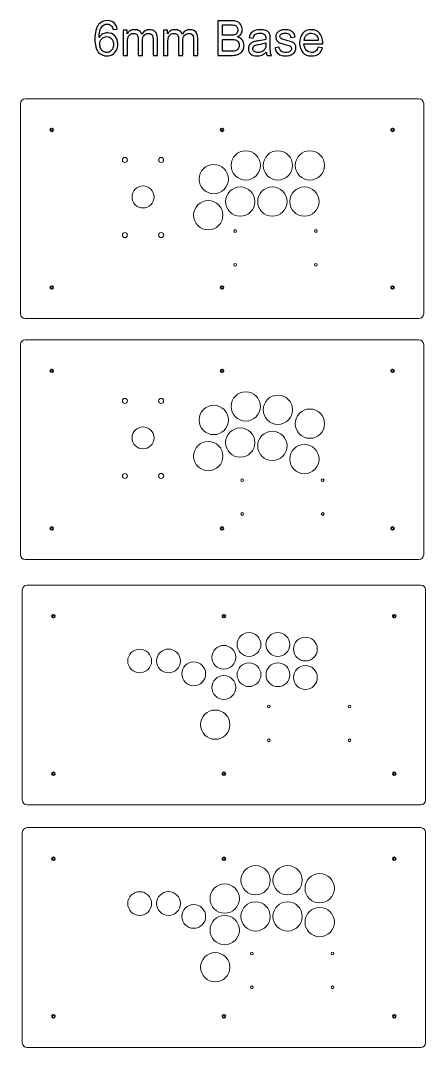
# Model space of a CAD drawing. Header units: millimetres. Extents: x 313 to 2379, y -1899 to 308.
# Drawn here: x 1257 to 1699, y -813 to 308 of the extents above; entities that cross this region are included whole.
import ezdxf

# ---------------------------------------------------------------- set-up
doc = ezdxf.new("R2010")
doc.units = ezdxf.units.MM
doc.header["$MEASUREMENT"] = 0
doc.layers.add('Layer 1', color=7, linetype='Continuous')

msp = doc.modelspace()

# ---------------------------------------------------------------- linework, layer by layer
at = {"layer": 'Layer 1', "color": 250, "lineweight": 9}
for centre, major_axis, ratio in [((1371.0171, 155.6706), (0, 2.75), 1), ((1410.5921, 155.6706), (0, 2.75), 1), ((1502.9891, 149.6837), (0, 16), 1), ((1537.9891, 149.6962), (0, 16), 1), ((1572.9891, 149.6837), (0, 16), 1), ((1467.9891, 134.8337), (0, 16), 1), ((1390.8391, 115.2836), (0, 12.0001), 0.999991667), ((1496.9891, 110.1962), (0, 16), 1), ((1531.9892, 110.1962), (0, 16), 1), ((1566.9891, 110.1962), (0, 16), 1), ((1461.9891, 95.3462), (0, 16), 1), ((1371.0171, 73.6705), (0, 2.75), 1), ((1410.6296, 73.7081), (0, 2.75), 1), ((1502.9891, -113.3516), (0, 16), 1), ((1371.0171, -107.3647), (0, 2.75), 1), ((1410.5921, -107.3647), (0, 2.75), 1), ((1537.9891, -117.0922), (0, 16), 1), ((1467.9891, -128.2016), (0, 16), 1), ((1572.9891, -132.2318), (0, 16), 1), ((1390.8391, -147.7517), (0, 12.0001), 0.999991667), ((1496.9891, -152.8391), (0, 16), 1), ((1531.9892, -156.5151), (0, 16), 1), ((1461.9891, -167.6891), (0, 16), 1), ((1566.9891, -170.8609), (0, 16), 1), ((1371.0171, -189.3648), (0, 2.75), 1), ((1410.6296, -189.3272), (0, 2.75), 1), ((1506.5005, -373.2888), (0, 13.0001), 0.999992308), ((1538.0504, -373.3013), (0, 13.0001), 0.999992308), ((1568.0505, -378.3014), (0, 13.0001), 0.999992308), ((1387.1756, -391.3513), (0, 13.0001), 0.999992308), ((1418.6255, -391.3264), (0, 13.0001), 0.999992308), ((1479.0506, -387.3388), (0, 13.0001), 0.999992308), ((1446.1505, -405.3638), (0, 13.0001), 0.999992308), ((1506.5005, -406.3013), (0, 13.0001), 0.999992308), ((1538.063, -406.3264), (0, 13.0001), 0.999992308), ((1568.063, -409.3263), (0, 13.0001), 0.999992308), ((1479.0755, -420.2888), (0, 13.0001), 0.999992308), ((1469.6506, -460.8637), (0, 16), 1), ((1513.6537, -630.7547), (0, 16), 1), ((1548.6537, -630.7547), (0, 16), 1), ((1583.6537, -639.4641), (0, 16), 1), ((1479.9637, -650.7089), (0, 16), 1), ((1387.1756, -656.2175), (0, 13.0001), 0.999992308), ((1418.6255, -656.1926), (0, 13.0001), 0.999992308), ((1446.1505, -670.23), (0, 13.0001), 0.999992308), ((1513.6494, -670.2547), (0, 16), 1), ((1548.6494, -670.2547), (0, 16), 1), ((1583.6494, -676.3736), (0, 16), 1), ((1479.9637, -685.1047), (0, 16), 1), ((1469.6506, -725.7299), (0, 16), 1)]:
    msp.add_ellipse(centre, major_axis=major_axis, ratio=ratio, dxfattribs=at)
at = {"layer": 'Layer 1', "color": 250}
for points, knots in [([(1362.7025, 298.4975), (1362.7025, 298.4975), (1358.0988, 298.1271), (1358.0988, 298.1271), (1357.6843, 299.9527), (1357.0934, 301.2845), (1356.3261, 302.1135), (1355.0649, 303.4452), (1353.5038, 304.1067), (1351.6518, 304.1067), (1350.1613, 304.1067), (1348.8384, 303.6922), (1347.7006, 302.8632), (1346.2366, 301.796), (1345.0901, 300.2438), (1344.2346, 298.1977), (1343.3879, 296.1427), (1342.947, 293.2235), (1342.9117, 289.44), (1344.0318, 291.1421), (1345.4076, 292.4121), (1347.0304, 293.2323), (1348.6531, 294.0614), (1350.3465, 294.4759), (1352.128, 294.4759), (1355.2325, 294.4759), (1357.8783, 293.3293), (1360.0655, 291.0451), (1362.2439, 288.7609), (1363.3375, 285.8152), (1363.3375, 282.1904), (1363.3375, 279.8091), (1362.826, 277.6043), (1361.8029, 275.5581), (1360.7711, 273.512), (1359.3688, 271.951), (1357.5696, 270.8662), (1355.7793, 269.7814), (1353.742, 269.2346), (1351.4666, 269.2346), (1347.5948, 269.2346), (1344.4286, 270.6634), (1341.9768, 273.512), (1339.5338, 276.3607), (1338.3079, 281.0615), (1338.3079, 287.6055), (1338.3079, 294.9257), (1339.6661, 300.2526), (1342.3737, 303.5775), (1344.7373, 306.4703), (1347.9211, 307.9167), (1351.934, 307.9167), (1354.915, 307.9167), (1357.3668, 307.0789), (1359.2718, 305.412), (1361.1768, 303.7451), (1362.3233, 301.4432), (1362.7025, 298.4975)], [0, 0, 0, 0, 0.052631579, 0.052631579, 0.052631579, 0.105263158, 0.105263158, 0.105263158, 0.157894737, 0.157894737, 0.157894737, 0.210526316, 0.210526316, 0.210526316, 0.263157895, 0.263157895, 0.263157895, 0.315789474, 0.315789474, 0.315789474, 0.368421053, 0.368421053, 0.368421053, 0.421052632, 0.421052632, 0.421052632, 0.473684211, 0.473684211, 0.473684211, 0.526315789, 0.526315789, 0.526315789, 0.578947368, 0.578947368, 0.578947368, 0.631578947, 0.631578947, 0.631578947, 0.684210526, 0.684210526, 0.684210526, 0.736842105, 0.736842105, 0.736842105, 0.789473684, 0.789473684, 0.789473684, 0.842105263, 0.842105263, 0.842105263, 0.894736842, 0.894736842, 0.894736842, 0.947368421, 0.947368421, 0.947368421, 1, 1, 1, 1]), ([(1472.4517, 269.8696), (1472.4517, 269.8696), (1472.4517, 307.758), (1472.4517, 307.758), (1472.4517, 307.758), (1486.6687, 307.758), (1486.6687, 307.758), (1489.5615, 307.758), (1491.881, 307.3787), (1493.636, 306.6114), (1495.3823, 305.8441), (1496.7493, 304.6623), (1497.7371, 303.066), (1498.7337, 301.4785), (1499.2276, 299.8116), (1499.2276, 298.0654), (1499.2276, 296.4514), (1498.7866, 294.9257), (1497.9135, 293.4969), (1497.0403, 292.0682), (1495.7174, 290.9128), (1493.9447, 290.0309), (1496.2378, 289.3606), (1498.0017, 288.2141), (1499.2276, 286.5913), (1500.4623, 284.9773), (1501.0797, 283.0635), (1501.0797, 280.8586), (1501.0797, 279.0771), (1500.7004, 277.4279), (1499.9508, 275.9021), (1499.2011, 274.3763), (1498.2751, 273.2034), (1497.1726, 272.3743), (1496.0702, 271.5541), (1494.6856, 270.9279), (1493.0275, 270.5046), (1491.3606, 270.0813), (1489.3233, 269.8696), (1486.9068, 269.8696), (1486.9068, 269.8696), (1472.4517, 269.8696), (1472.4517, 269.8696)], [0, 0, 0, 0, 0.071428571, 0.071428571, 0.071428571, 0.142857143, 0.142857143, 0.142857143, 0.214285714, 0.214285714, 0.214285714, 0.285714286, 0.285714286, 0.285714286, 0.357142857, 0.357142857, 0.357142857, 0.428571429, 0.428571429, 0.428571429, 0.5, 0.5, 0.5, 0.571428571, 0.571428571, 0.571428571, 0.642857143, 0.642857143, 0.642857143, 0.714285714, 0.714285714, 0.714285714, 0.785714286, 0.785714286, 0.785714286, 0.857142857, 0.857142857, 0.857142857, 0.928571429, 0.928571429, 0.928571429, 1, 1, 1, 1]), ([(1477.4788, 291.83), (1477.4788, 291.83), (1485.6721, 291.83), (1485.6721, 291.83), (1487.8946, 291.83), (1489.4909, 291.98), (1490.4522, 292.271), (1491.731, 292.6502), (1492.6924, 293.2852), (1493.3362, 294.1672), (1493.98, 295.0491), (1494.3063, 296.1516), (1494.3063, 297.4833), (1494.3063, 298.7445), (1494.0065, 299.8557), (1493.3979, 300.8082), (1492.7982, 301.7696), (1491.9339, 302.431), (1490.8138, 302.7838), (1489.6937, 303.1366), (1487.7711, 303.313), (1485.0547, 303.313), (1485.0547, 303.313), (1477.4788, 303.313), (1477.4788, 303.313), (1477.4788, 303.313), (1477.4788, 291.83), (1477.4788, 291.83)], [0, 0, 0, 0, 0.111111111, 0.111111111, 0.111111111, 0.222222222, 0.222222222, 0.222222222, 0.333333333, 0.333333333, 0.333333333, 0.444444444, 0.444444444, 0.444444444, 0.555555556, 0.555555556, 0.555555556, 0.666666667, 0.666666667, 0.666666667, 0.777777778, 0.777777778, 0.777777778, 0.888888889, 0.888888889, 0.888888889, 1, 1, 1, 1]), ([(1369.2201, 269.8696), (1369.2201, 269.8696), (1369.2201, 297.3334), (1369.2201, 297.3334), (1369.2201, 297.3334), (1373.4005, 297.3334), (1373.4005, 297.3334), (1373.4005, 297.3334), (1373.4005, 293.4528), (1373.4005, 293.4528), (1374.256, 294.7934), (1375.4025, 295.8782), (1376.8313, 296.6895), (1378.26, 297.5098), (1379.8828, 297.9155), (1381.7084, 297.9155), (1383.7369, 297.9155), (1385.4038, 297.4921), (1386.7003, 296.6543), (1387.9967, 295.8076), (1388.9139, 294.6346), (1389.4431, 293.1177), (1391.6303, 296.3191), (1394.4614, 297.9155), (1397.9539, 297.9155), (1400.6879, 297.9155), (1402.7957, 297.1658), (1404.2598, 295.6577), (1405.7326, 294.1495), (1406.4735, 291.83), (1406.4735, 288.6991), (1406.4735, 288.6991), (1406.4735, 269.8696), (1406.4735, 269.8696), (1406.4735, 269.8696), (1401.8168, 269.8696), (1401.8168, 269.8696), (1401.8168, 269.8696), (1401.8168, 287.1557), (1401.8168, 287.1557), (1401.8168, 289.0078), (1401.658, 290.3484), (1401.3582, 291.1686), (1401.0583, 291.9888), (1400.5115, 292.6414), (1399.7089, 293.1441), (1398.9152, 293.6468), (1397.9803, 293.8938), (1396.9132, 293.8938), (1394.9729, 293.8938), (1393.3678, 293.25), (1392.0889, 291.9711), (1390.8101, 290.6835), (1390.1751, 288.6286), (1390.1751, 285.8063), (1390.1751, 285.8063), (1390.1751, 269.8696), (1390.1751, 269.8696), (1390.1751, 269.8696), (1385.5184, 269.8696), (1385.5184, 269.8696), (1385.5184, 269.8696), (1385.5184, 287.6937), (1385.5184, 287.6937), (1385.5184, 289.7575), (1385.1392, 291.3097), (1384.3807, 292.3416), (1383.6223, 293.3734), (1382.3787, 293.8938), (1380.6589, 293.8938), (1379.3536, 293.8938), (1378.1454, 293.5498), (1377.0341, 292.8619), (1375.9229, 292.174), (1375.1203, 291.1686), (1374.6176, 289.8368), (1374.1237, 288.5139), (1373.8768, 286.6001), (1373.8768, 284.1042), (1373.8768, 284.1042), (1373.8768, 269.8696), (1373.8768, 269.8696), (1373.8768, 269.8696), (1369.2201, 269.8696), (1369.2201, 269.8696)], [0, 0, 0, 0, 0.035714286, 0.035714286, 0.035714286, 0.071428571, 0.071428571, 0.071428571, 0.107142857, 0.107142857, 0.107142857, 0.142857143, 0.142857143, 0.142857143, 0.178571429, 0.178571429, 0.178571429, 0.214285714, 0.214285714, 0.214285714, 0.25, 0.25, 0.25, 0.285714286, 0.285714286, 0.285714286, 0.321428571, 0.321428571, 0.321428571, 0.357142857, 0.357142857, 0.357142857, 0.392857143, 0.392857143, 0.392857143, 0.428571429, 0.428571429, 0.428571429, 0.464285714, 0.464285714, 0.464285714, 0.5, 0.5, 0.5, 0.535714286, 0.535714286, 0.535714286, 0.571428571, 0.571428571, 0.571428571, 0.607142857, 0.607142857, 0.607142857, 0.642857143, 0.642857143, 0.642857143, 0.678571429, 0.678571429, 0.678571429, 0.714285714, 0.714285714, 0.714285714, 0.75, 0.75, 0.75, 0.785714286, 0.785714286, 0.785714286, 0.821428571, 0.821428571, 0.821428571, 0.857142857, 0.857142857, 0.857142857, 0.892857143, 0.892857143, 0.892857143, 0.928571429, 0.928571429, 0.928571429, 0.964285714, 0.964285714, 0.964285714, 1, 1, 1, 1]), ([(1413.2997, 269.8696), (1413.2997, 269.8696), (1413.2997, 297.3334), (1413.2997, 297.3334), (1413.2997, 297.3334), (1417.4801, 297.3334), (1417.4801, 297.3334), (1417.4801, 297.3334), (1417.4801, 293.4528), (1417.4801, 293.4528), (1418.3356, 294.7934), (1419.4821, 295.8782), (1420.9109, 296.6895), (1422.3396, 297.5098), (1423.9624, 297.9155), (1425.788, 297.9155), (1427.8165, 297.9155), (1429.4834, 297.4921), (1430.7799, 296.6543), (1432.0763, 295.8076), (1432.9935, 294.6346), (1433.5227, 293.1177), (1435.7099, 296.3191), (1438.541, 297.9155), (1442.0335, 297.9155), (1444.7675, 297.9155), (1446.8753, 297.1658), (1448.3394, 295.6577), (1449.8122, 294.1495), (1450.5531, 291.83), (1450.5531, 288.6991), (1450.5531, 288.6991), (1450.5531, 269.8696), (1450.5531, 269.8696), (1450.5531, 269.8696), (1445.8964, 269.8696), (1445.8964, 269.8696), (1445.8964, 269.8696), (1445.8964, 287.1557), (1445.8964, 287.1557), (1445.8964, 289.0078), (1445.7376, 290.3484), (1445.4378, 291.1686), (1445.1379, 291.9888), (1444.5911, 292.6414), (1443.7885, 293.1441), (1442.9948, 293.6468), (1442.0599, 293.8938), (1440.9928, 293.8938), (1439.0525, 293.8938), (1437.4474, 293.25), (1436.1685, 291.9711), (1434.8897, 290.6835), (1434.2547, 288.6286), (1434.2547, 285.8063), (1434.2547, 285.8063), (1434.2547, 269.8696), (1434.2547, 269.8696), (1434.2547, 269.8696), (1429.598, 269.8696), (1429.598, 269.8696), (1429.598, 269.8696), (1429.598, 287.6937), (1429.598, 287.6937), (1429.598, 289.7575), (1429.2188, 291.3097), (1428.4603, 292.3416), (1427.7019, 293.3734), (1426.4583, 293.8938), (1424.7385, 293.8938), (1423.4332, 293.8938), (1422.225, 293.5498), (1421.1137, 292.8619), (1420.0025, 292.174), (1419.1999, 291.1686), (1418.6972, 289.8368), (1418.2033, 288.5139), (1417.9564, 286.6001), (1417.9564, 284.1042), (1417.9564, 284.1042), (1417.9564, 269.8696), (1417.9564, 269.8696), (1417.9564, 269.8696), (1413.2997, 269.8696), (1413.2997, 269.8696)], [0, 0, 0, 0, 0.035714286, 0.035714286, 0.035714286, 0.071428571, 0.071428571, 0.071428571, 0.107142857, 0.107142857, 0.107142857, 0.142857143, 0.142857143, 0.142857143, 0.178571429, 0.178571429, 0.178571429, 0.214285714, 0.214285714, 0.214285714, 0.25, 0.25, 0.25, 0.285714286, 0.285714286, 0.285714286, 0.321428571, 0.321428571, 0.321428571, 0.357142857, 0.357142857, 0.357142857, 0.392857143, 0.392857143, 0.392857143, 0.428571429, 0.428571429, 0.428571429, 0.464285714, 0.464285714, 0.464285714, 0.5, 0.5, 0.5, 0.535714286, 0.535714286, 0.535714286, 0.571428571, 0.571428571, 0.571428571, 0.607142857, 0.607142857, 0.607142857, 0.642857143, 0.642857143, 0.642857143, 0.678571429, 0.678571429, 0.678571429, 0.714285714, 0.714285714, 0.714285714, 0.75, 0.75, 0.75, 0.785714286, 0.785714286, 0.785714286, 0.821428571, 0.821428571, 0.821428571, 0.857142857, 0.857142857, 0.857142857, 0.892857143, 0.892857143, 0.892857143, 0.928571429, 0.928571429, 0.928571429, 0.964285714, 0.964285714, 0.964285714, 1, 1, 1, 1]), ([(1525.3155, 273.3092), (1523.5869, 271.8363), (1521.92, 270.8045), (1520.3237, 270.1959), (1518.7273, 269.5874), (1517.0164, 269.2875), (1515.1819, 269.2875), (1512.1657, 269.2875), (1509.8461, 270.0195), (1508.2234, 271.4924), (1506.6006, 272.9564), (1505.7892, 274.835), (1505.7892, 277.1192), (1505.7892, 278.4597), (1506.0979, 279.6856), (1506.7064, 280.7969), (1507.3238, 281.9081), (1508.1264, 282.7901), (1509.1141, 283.4604), (1510.1107, 284.1307), (1511.222, 284.6422), (1512.4655, 284.9861), (1513.3827, 285.2243), (1514.7674, 285.4536), (1516.6107, 285.6829), (1520.3678, 286.1238), (1523.1459, 286.6618), (1524.9186, 287.2792), (1524.9362, 287.9142), (1524.945, 288.3199), (1524.945, 288.4875), (1524.945, 290.3748), (1524.5041, 291.7066), (1523.6221, 292.4827), (1522.4315, 293.5322), (1520.6588, 294.0525), (1518.3128, 294.0525), (1516.1168, 294.0525), (1514.494, 293.6645), (1513.4533, 292.8972), (1512.4038, 292.1299), (1511.6365, 290.7717), (1511.1338, 288.8138), (1511.1338, 288.8138), (1506.583, 289.4488), (1506.583, 289.4488), (1506.9975, 291.3979), (1507.6766, 292.9766), (1508.6291, 294.176), (1509.5816, 295.3754), (1510.9574, 296.2927), (1512.7566, 296.9453), (1514.5469, 297.5891), (1516.6371, 297.9155), (1519.0007, 297.9155), (1521.3467, 297.9155), (1523.2605, 297.642), (1524.7334, 297.0864), (1526.1974, 296.5308), (1527.2822, 295.8429), (1527.9701, 295.005), (1528.658, 294.1672), (1529.1431, 293.1089), (1529.4253, 291.83), (1529.5753, 291.0363), (1529.6546, 289.6075), (1529.6546, 287.5526), (1529.6546, 287.5526), (1529.6546, 281.379), (1529.6546, 281.379), (1529.6546, 277.0663), (1529.7516, 274.3411), (1529.9457, 273.1857), (1530.1309, 272.0304), (1530.5189, 270.9279), (1531.0834, 269.8696), (1531.0834, 269.8696), (1526.215, 269.8696), (1526.215, 269.8696), (1525.7476, 270.8486), (1525.4478, 271.9951), (1525.3155, 273.3092)], [0, 0, 0, 0, 0.037037037, 0.037037037, 0.037037037, 0.074074074, 0.074074074, 0.074074074, 0.111111111, 0.111111111, 0.111111111, 0.148148148, 0.148148148, 0.148148148, 0.185185185, 0.185185185, 0.185185185, 0.222222222, 0.222222222, 0.222222222, 0.259259259, 0.259259259, 0.259259259, 0.296296296, 0.296296296, 0.296296296, 0.333333333, 0.333333333, 0.333333333, 0.37037037, 0.37037037, 0.37037037, 0.407407407, 0.407407407, 0.407407407, 0.444444444, 0.444444444, 0.444444444, 0.481481481, 0.481481481, 0.481481481, 0.518518519, 0.518518519, 0.518518519, 0.555555556, 0.555555556, 0.555555556, 0.592592593, 0.592592593, 0.592592593, 0.62962963, 0.62962963, 0.62962963, 0.666666667, 0.666666667, 0.666666667, 0.703703704, 0.703703704, 0.703703704, 0.740740741, 0.740740741, 0.740740741, 0.777777778, 0.777777778, 0.777777778, 0.814814815, 0.814814815, 0.814814815, 0.851851852, 0.851851852, 0.851851852, 0.888888889, 0.888888889, 0.888888889, 0.925925926, 0.925925926, 0.925925926, 0.962962963, 0.962962963, 0.962962963, 1, 1, 1, 1]), ([(1534.9551, 278.0717), (1534.9551, 278.0717), (1539.5589, 278.8125), (1539.5589, 278.8125), (1539.8146, 276.9693), (1540.5378, 275.5581), (1541.7196, 274.5704), (1542.9014, 273.5914), (1544.5595, 273.0975), (1546.6762, 273.0975), (1548.8193, 273.0975), (1550.4068, 273.5297), (1551.4475, 274.4028), (1552.4794, 275.2671), (1552.9997, 276.2902), (1552.9997, 277.4631), (1552.9997, 278.5127), (1552.5323, 279.3417), (1551.6062, 279.9414), (1550.9536, 280.3559), (1549.3661, 280.8763), (1546.8437, 281.5201), (1543.4394, 282.3756), (1541.0846, 283.1164), (1539.7617, 283.7426), (1538.4476, 284.3776), (1537.451, 285.2419), (1536.7719, 286.3532), (1536.0928, 287.4556), (1535.7489, 288.6815), (1535.7489, 290.022), (1535.7489, 291.2479), (1536.0311, 292.3768), (1536.5867, 293.4175), (1537.1512, 294.4582), (1537.9096, 295.3225), (1538.871, 296.0104), (1539.5941, 296.5396), (1540.5819, 296.9894), (1541.8255, 297.3598), (1543.0778, 297.7302), (1544.4096, 297.9155), (1545.8383, 297.9155), (1547.9903, 297.9155), (1549.8776, 297.6068), (1551.5004, 296.9806), (1553.132, 296.3632), (1554.3314, 295.5166), (1555.1076, 294.4582), (1555.8749, 293.3911), (1556.4128, 291.9711), (1556.7039, 290.1896), (1556.7039, 290.1896), (1552.153, 289.5546), (1552.153, 289.5546), (1551.9502, 290.9834), (1551.3505, 292.1034), (1550.3627, 292.906), (1549.3749, 293.7086), (1547.9814, 294.1054), (1546.1735, 294.1054), (1544.048, 294.1054), (1542.5222, 293.7527), (1541.6138, 293.0471), (1540.7054, 292.3416), (1540.2468, 291.5125), (1540.2468, 290.5688), (1540.2468, 289.9691), (1540.432, 289.4223), (1540.8112, 288.9373), (1541.1905, 288.4434), (1541.7814, 288.0288), (1542.5928, 287.7025), (1543.0602, 287.5261), (1544.4184, 287.1293), (1546.6938, 286.5119), (1549.9746, 285.6388), (1552.2677, 284.9156), (1553.573, 284.36), (1554.8783, 283.8043), (1555.9013, 282.9841), (1556.6421, 281.9258), (1557.3918, 280.8586), (1557.7622, 279.5357), (1557.7622, 277.9482), (1557.7622, 276.4048), (1557.3124, 274.9496), (1556.404, 273.5826), (1555.4956, 272.2156), (1554.1903, 271.1572), (1552.4882, 270.4076), (1550.7772, 269.6579), (1548.8458, 269.2875), (1546.6938, 269.2875), (1543.1307, 269.2875), (1540.4055, 270.0284), (1538.5358, 271.5012), (1536.6661, 272.9829), (1535.4755, 275.1701), (1534.9551, 278.0717)], [0, 0, 0, 0, 0.03030303, 0.03030303, 0.03030303, 0.060606061, 0.060606061, 0.060606061, 0.090909091, 0.090909091, 0.090909091, 0.121212121, 0.121212121, 0.121212121, 0.151515152, 0.151515152, 0.151515152, 0.181818182, 0.181818182, 0.181818182, 0.212121212, 0.212121212, 0.212121212, 0.242424242, 0.242424242, 0.242424242, 0.272727273, 0.272727273, 0.272727273, 0.303030303, 0.303030303, 0.303030303, 0.333333333, 0.333333333, 0.333333333, 0.363636364, 0.363636364, 0.363636364, 0.393939394, 0.393939394, 0.393939394, 0.424242424, 0.424242424, 0.424242424, 0.454545455, 0.454545455, 0.454545455, 0.484848485, 0.484848485, 0.484848485, 0.515151515, 0.515151515, 0.515151515, 0.545454545, 0.545454545, 0.545454545, 0.575757576, 0.575757576, 0.575757576, 0.606060606, 0.606060606, 0.606060606, 0.636363636, 0.636363636, 0.636363636, 0.666666667, 0.666666667, 0.666666667, 0.696969697, 0.696969697, 0.696969697, 0.727272727, 0.727272727, 0.727272727, 0.757575758, 0.757575758, 0.757575758, 0.787878788, 0.787878788, 0.787878788, 0.818181818, 0.818181818, 0.818181818, 0.848484848, 0.848484848, 0.848484848, 0.878787879, 0.878787879, 0.878787879, 0.909090909, 0.909090909, 0.909090909, 0.939393939, 0.939393939, 0.939393939, 0.96969697, 0.96969697, 0.96969697, 1, 1, 1, 1]), ([(1581.998, 278.7596), (1581.998, 278.7596), (1586.8134, 278.1246), (1586.8134, 278.1246), (1586.0638, 275.3288), (1584.6615, 273.1504), (1582.6154, 271.607), (1580.5693, 270.0636), (1577.9587, 269.2875), (1574.7749, 269.2875), (1570.7709, 269.2875), (1567.5959, 270.5222), (1565.2499, 272.9917), (1562.9039, 275.4523), (1561.7309, 278.9184), (1561.7309, 283.3722), (1561.7309, 287.9759), (1562.9127, 291.5566), (1565.2852, 294.0966), (1567.6576, 296.6454), (1570.7356, 297.9155), (1574.5191, 297.9155), (1578.1792, 297.9155), (1581.169, 296.6719), (1583.4885, 294.176), (1585.808, 291.6801), (1586.9722, 288.17), (1586.9722, 283.6456), (1586.9722, 283.3722), (1586.9634, 282.9577), (1586.9457, 282.4109), (1586.9457, 282.4109), (1566.4934, 282.4109), (1566.4934, 282.4109), (1566.6698, 279.4034), (1567.5165, 277.0927), (1569.0511, 275.4964), (1570.5768, 273.9001), (1572.4906, 273.0975), (1574.7749, 273.0975), (1576.477, 273.0975), (1577.9322, 273.5473), (1579.1317, 274.4469), (1580.34, 275.3465), (1581.2925, 276.784), (1581.998, 278.7596)], [0, 0, 0, 0, 0.066666667, 0.066666667, 0.066666667, 0.133333333, 0.133333333, 0.133333333, 0.2, 0.2, 0.2, 0.266666667, 0.266666667, 0.266666667, 0.333333333, 0.333333333, 0.333333333, 0.4, 0.4, 0.4, 0.466666667, 0.466666667, 0.466666667, 0.533333333, 0.533333333, 0.533333333, 0.6, 0.6, 0.6, 0.666666667, 0.666666667, 0.666666667, 0.733333333, 0.733333333, 0.733333333, 0.8, 0.8, 0.8, 0.866666667, 0.866666667, 0.866666667, 0.933333333, 0.933333333, 0.933333333, 1, 1, 1, 1]), ([(1566.758, 286.2209), (1566.758, 286.2209), (1582.0509, 286.2209), (1582.0509, 286.2209), (1581.8481, 288.5316), (1581.2572, 290.2602), (1580.2959, 291.4155), (1578.823, 293.2059), (1576.9004, 294.1054), (1574.5456, 294.1054), (1572.4113, 294.1054), (1570.6209, 293.3911), (1569.1657, 291.9623), (1567.7193, 290.5336), (1566.9168, 288.6198), (1566.758, 286.2209)], [0, 0, 0, 0, 0.2, 0.2, 0.2, 0.4, 0.4, 0.4, 0.6, 0.6, 0.6, 0.8, 0.8, 0.8, 1, 1, 1, 1]), ([(1343.6525, 282.1463), (1343.6525, 280.5411), (1343.9965, 279.0066), (1344.6756, 277.5425), (1345.3547, 276.0785), (1346.3072, 274.9672), (1347.5154, 274.1999), (1348.7325, 273.4327), (1350.0202, 273.0446), (1351.3872, 273.0446), (1353.3716, 273.0446), (1355.0649, 273.8384), (1356.4672, 275.4259), (1357.8695, 277.0134), (1358.575, 279.1653), (1358.575, 281.8905), (1358.575, 284.5099), (1357.8783, 286.5736), (1356.4936, 288.0818), (1355.109, 289.5899), (1353.3451, 290.3484), (1351.202, 290.3484), (1349.1029, 290.3484), (1347.3126, 289.5899), (1345.8486, 288.0818), (1344.3845, 286.5736), (1343.6525, 284.5981), (1343.6525, 282.1463)], [0, 0, 0, 0, 0.111111111, 0.111111111, 0.111111111, 0.222222222, 0.222222222, 0.222222222, 0.333333333, 0.333333333, 0.333333333, 0.444444444, 0.444444444, 0.444444444, 0.555555556, 0.555555556, 0.555555556, 0.666666667, 0.666666667, 0.666666667, 0.777777778, 0.777777778, 0.777777778, 0.888888889, 0.888888889, 0.888888889, 1, 1, 1, 1]), ([(1477.4788, 274.3146), (1477.4788, 274.3146), (1486.9156, 274.3146), (1486.9156, 274.3146), (1488.5384, 274.3146), (1489.6761, 274.3763), (1490.3376, 274.4998), (1491.4841, 274.7027), (1492.4542, 275.0466), (1493.2303, 275.5317), (1494.0065, 276.0168), (1494.6415, 276.7223), (1495.1442, 277.6484), (1495.6469, 278.5744), (1495.8938, 279.6416), (1495.8938, 280.8498), (1495.8938, 282.2697), (1495.5322, 283.4956), (1494.8002, 284.5452), (1494.077, 285.5947), (1493.0716, 286.3267), (1491.784, 286.75), (1490.5051, 287.1734), (1488.653, 287.385), (1486.2453, 287.385), (1486.2453, 287.385), (1477.4788, 287.385), (1477.4788, 287.385), (1477.4788, 287.385), (1477.4788, 274.3146), (1477.4788, 274.3146)], [0, 0, 0, 0, 0.1, 0.1, 0.1, 0.2, 0.2, 0.2, 0.3, 0.3, 0.3, 0.4, 0.4, 0.4, 0.5, 0.5, 0.5, 0.6, 0.6, 0.6, 0.7, 0.7, 0.7, 0.8, 0.8, 0.8, 0.9, 0.9, 0.9, 1, 1, 1, 1]), ([(1524.945, 283.6279), (1523.2517, 282.94), (1520.7117, 282.3579), (1517.325, 281.8817), (1515.4024, 281.6083), (1514.0442, 281.2996), (1513.2505, 280.9556), (1512.4567, 280.6117), (1511.8482, 280.109), (1511.416, 279.4563), (1510.9839, 278.7949), (1510.7634, 278.0629), (1510.7634, 277.2515), (1510.7634, 276.0256), (1511.2308, 274.9937), (1512.1745, 274.1735), (1513.1182, 273.3533), (1514.494, 272.9388), (1516.302, 272.9388), (1518.0923, 272.9388), (1519.6887, 273.3268), (1521.0909, 274.1118), (1522.4844, 274.8879), (1523.5163, 275.955), (1524.1689, 277.3044), (1524.6716, 278.3539), (1524.9186, 279.8973), (1524.9186, 281.9346), (1524.9186, 281.9346), (1524.945, 283.6279), (1524.945, 283.6279)], [0, 0, 0, 0, 0.1, 0.1, 0.1, 0.2, 0.2, 0.2, 0.3, 0.3, 0.3, 0.4, 0.4, 0.4, 0.5, 0.5, 0.5, 0.6, 0.6, 0.6, 0.7, 0.7, 0.7, 0.8, 0.8, 0.8, 0.9, 0.9, 0.9, 1, 1, 1, 1])]:
    msp.add_open_spline(points, degree=3, knots=knots, dxfattribs=at)
at = {"layer": 'Layer 1', "color": 250, "lineweight": 9}
for points, knots in [([(1262.387, 222.459), (1262.387, 222.459), (1691.9524, 222.459), (1691.9524, 222.459), (1694.822, 222.459), (1697.1697, 220.1113), (1697.1697, 217.2417), (1697.1697, 217.2417), (1697.1697, -12.3237), (1697.1697, -12.3237), (1697.1697, -15.1933), (1694.822, -17.541), (1691.9524, -17.541), (1691.9524, -17.541), (1262.387, -17.541), (1262.387, -17.541), (1259.5174, -17.541), (1257.1697, -15.1933), (1257.1697, -12.3237), (1257.1697, -12.3237), (1257.1697, 217.2417), (1257.1697, 217.2417), (1257.1697, 220.1113), (1259.5174, 222.459), (1262.387, 222.459)], [0, 0, 0, 0, 0.125, 0.125, 0.125, 0.25, 0.25, 0.25, 0.375, 0.375, 0.375, 0.5, 0.5, 0.5, 0.625, 0.625, 0.625, 0.75, 0.75, 0.75, 0.875, 0.875, 0.875, 1, 1, 1, 1]), ([(1493.0351, 78.101), (1493.0351, 77.2726), (1492.3635, 76.601), (1491.5351, 76.601), (1490.7067, 76.601), (1490.0351, 77.2726), (1490.0351, 78.101), (1490.0351, 78.9294), (1490.7067, 79.601), (1491.5351, 79.601), (1492.3635, 79.601), (1493.0351, 78.9294), (1493.0351, 78.101)], [0, 0, 0, 0, 0.25, 0.25, 0.25, 0.5, 0.5, 0.5, 0.75, 0.75, 0.75, 1, 1, 1, 1]), ([(1581.0351, 78.101), (1581.0351, 77.2726), (1580.3635, 76.601), (1579.5351, 76.601), (1578.7067, 76.601), (1578.0351, 77.2726), (1578.0351, 78.101), (1578.0351, 78.9294), (1578.7067, 79.601), (1579.5351, 79.601), (1580.3635, 79.601), (1581.0351, 78.9294), (1581.0351, 78.101)], [0, 0, 0, 0, 0.25, 0.25, 0.25, 0.5, 0.5, 0.5, 0.75, 0.75, 0.75, 1, 1, 1, 1]), ([(1493.0351, 41.101), (1493.0351, 40.2726), (1492.3635, 39.601), (1491.5351, 39.601), (1490.7067, 39.601), (1490.0351, 40.2726), (1490.0351, 41.101), (1490.0351, 41.9294), (1490.7067, 42.601), (1491.5351, 42.601), (1492.3635, 42.601), (1493.0351, 41.9294), (1493.0351, 41.101)], [0, 0, 0, 0, 0.25, 0.25, 0.25, 0.5, 0.5, 0.5, 0.75, 0.75, 0.75, 1, 1, 1, 1]), ([(1581.0351, 41.101), (1581.0351, 40.2726), (1580.3635, 39.601), (1579.5351, 39.601), (1578.7067, 39.601), (1578.0351, 40.2726), (1578.0351, 41.101), (1578.0351, 41.9294), (1578.7067, 42.601), (1579.5351, 42.601), (1580.3635, 42.601), (1581.0351, 41.9294), (1581.0351, 41.101)], [0, 0, 0, 0, 0.25, 0.25, 0.25, 0.5, 0.5, 0.5, 0.75, 0.75, 0.75, 1, 1, 1, 1]), ([(1262.387, -40.5763), (1262.387, -40.5763), (1691.9524, -40.5763), (1691.9524, -40.5763), (1694.822, -40.5763), (1697.1697, -42.924), (1697.1697, -45.7936), (1697.1697, -45.7936), (1697.1697, -275.359), (1697.1697, -275.359), (1697.1697, -278.2286), (1694.822, -280.5763), (1691.9524, -280.5763), (1691.9524, -280.5763), (1262.387, -280.5763), (1262.387, -280.5763), (1259.5174, -280.5763), (1257.1697, -278.2286), (1257.1697, -275.359), (1257.1697, -275.359), (1257.1697, -45.7936), (1257.1697, -45.7936), (1257.1697, -42.924), (1259.5174, -40.5763), (1262.387, -40.5763)], [0, 0, 0, 0, 0.125, 0.125, 0.125, 0.25, 0.25, 0.25, 0.375, 0.375, 0.375, 0.5, 0.5, 0.5, 0.625, 0.625, 0.625, 0.75, 0.75, 0.75, 0.875, 0.875, 0.875, 1, 1, 1, 1]), ([(1500.4252, -193.8543), (1500.4252, -194.6827), (1499.7536, -195.3543), (1498.9252, -195.3543), (1498.0968, -195.3543), (1497.4252, -194.6827), (1497.4252, -193.8543), (1497.4252, -193.0259), (1498.0968, -192.3543), (1498.9252, -192.3543), (1499.7536, -192.3543), (1500.4252, -193.0259), (1500.4252, -193.8543)], [0, 0, 0, 0, 0.25, 0.25, 0.25, 0.5, 0.5, 0.5, 0.75, 0.75, 0.75, 1, 1, 1, 1]), ([(1588.4252, -193.8543), (1588.4252, -194.6827), (1587.7536, -195.3543), (1586.9252, -195.3543), (1586.0968, -195.3543), (1585.4252, -194.6827), (1585.4252, -193.8543), (1585.4252, -193.0259), (1586.0968, -192.3543), (1586.9252, -192.3543), (1587.7536, -192.3543), (1588.4252, -193.0259), (1588.4252, -193.8543)], [0, 0, 0, 0, 0.25, 0.25, 0.25, 0.5, 0.5, 0.5, 0.75, 0.75, 0.75, 1, 1, 1, 1]), ([(1500.4252, -230.8543), (1500.4252, -231.6827), (1499.7536, -232.3543), (1498.9252, -232.3543), (1498.0968, -232.3543), (1497.4252, -231.6827), (1497.4252, -230.8543), (1497.4252, -230.0259), (1498.0968, -229.3543), (1498.9252, -229.3543), (1499.7536, -229.3543), (1500.4252, -230.0259), (1500.4252, -230.8543)], [0, 0, 0, 0, 0.25, 0.25, 0.25, 0.5, 0.5, 0.5, 0.75, 0.75, 0.75, 1, 1, 1, 1]), ([(1588.4252, -230.8543), (1588.4252, -231.6827), (1587.7536, -232.3543), (1586.9252, -232.3543), (1586.0968, -232.3543), (1585.4252, -231.6827), (1585.4252, -230.8543), (1585.4252, -230.0259), (1586.0968, -229.3543), (1586.9252, -229.3543), (1587.7536, -229.3543), (1588.4252, -230.0259), (1588.4252, -230.8543)], [0, 0, 0, 0, 0.25, 0.25, 0.25, 0.5, 0.5, 0.5, 0.75, 0.75, 0.75, 1, 1, 1, 1]), ([(1264.2928, -308.432), (1264.2928, -308.432), (1693.8582, -308.432), (1693.8582, -308.432), (1696.7278, -308.432), (1699.0755, -310.7797), (1699.0755, -313.6493), (1699.0755, -313.6493), (1699.0755, -543.2147), (1699.0755, -543.2147), (1699.0755, -546.0843), (1696.7278, -548.432), (1693.8582, -548.432), (1693.8582, -548.432), (1264.2928, -548.432), (1264.2928, -548.432), (1261.4232, -548.432), (1259.0755, -546.0843), (1259.0755, -543.2147), (1259.0755, -543.2147), (1259.0755, -313.6493), (1259.0755, -313.6493), (1259.0755, -310.7797), (1261.4232, -308.432), (1264.2928, -308.432)], [0, 0, 0, 0, 0.125, 0.125, 0.125, 0.25, 0.25, 0.25, 0.375, 0.375, 0.375, 0.5, 0.5, 0.5, 0.625, 0.625, 0.625, 0.75, 0.75, 0.75, 0.875, 0.875, 0.875, 1, 1, 1, 1]), ([(1529.6736, -440.9781), (1529.6736, -441.8065), (1529.002, -442.4781), (1528.1736, -442.4781), (1527.3452, -442.4781), (1526.6736, -441.8065), (1526.6736, -440.9781), (1526.6736, -440.1497), (1527.3452, -439.4781), (1528.1736, -439.4781), (1529.002, -439.4781), (1529.6736, -440.1497), (1529.6736, -440.9781)], [0, 0, 0, 0, 0.25, 0.25, 0.25, 0.5, 0.5, 0.5, 0.75, 0.75, 0.75, 1, 1, 1, 1]), ([(1617.6736, -440.9781), (1617.6736, -441.8065), (1617.002, -442.4781), (1616.1736, -442.4781), (1615.3452, -442.4781), (1614.6736, -441.8065), (1614.6736, -440.9781), (1614.6736, -440.1497), (1615.3452, -439.4781), (1616.1736, -439.4781), (1617.002, -439.4781), (1617.6736, -440.1497), (1617.6736, -440.9781)], [0, 0, 0, 0, 0.25, 0.25, 0.25, 0.5, 0.5, 0.5, 0.75, 0.75, 0.75, 1, 1, 1, 1]), ([(1529.6736, -477.9781), (1529.6736, -478.8065), (1529.002, -479.4781), (1528.1736, -479.4781), (1527.3452, -479.4781), (1526.6736, -478.8065), (1526.6736, -477.9781), (1526.6736, -477.1497), (1527.3452, -476.4781), (1528.1736, -476.4781), (1529.002, -476.4781), (1529.6736, -477.1497), (1529.6736, -477.9781)], [0, 0, 0, 0, 0.25, 0.25, 0.25, 0.5, 0.5, 0.5, 0.75, 0.75, 0.75, 1, 1, 1, 1]), ([(1617.6736, -477.9781), (1617.6736, -478.8065), (1617.002, -479.4781), (1616.1736, -479.4781), (1615.3452, -479.4781), (1614.6736, -478.8065), (1614.6736, -477.9781), (1614.6736, -477.1497), (1615.3452, -476.4781), (1616.1736, -476.4781), (1617.002, -476.4781), (1617.6736, -477.1497), (1617.6736, -477.9781)], [0, 0, 0, 0, 0.25, 0.25, 0.25, 0.5, 0.5, 0.5, 0.75, 0.75, 0.75, 1, 1, 1, 1]), ([(1264.2928, -573.2982), (1264.2928, -573.2982), (1693.8582, -573.2982), (1693.8582, -573.2982), (1696.7278, -573.2982), (1699.0755, -575.6459), (1699.0755, -578.5155), (1699.0755, -578.5155), (1699.0755, -808.0809), (1699.0755, -808.0809), (1699.0755, -810.9505), (1696.7278, -813.2982), (1693.8582, -813.2982), (1693.8582, -813.2982), (1264.2928, -813.2982), (1264.2928, -813.2982), (1261.4232, -813.2982), (1259.0755, -810.9505), (1259.0755, -808.0809), (1259.0755, -808.0809), (1259.0755, -578.5155), (1259.0755, -578.5155), (1259.0755, -575.6459), (1261.4232, -573.2982), (1264.2928, -573.2982)], [0, 0, 0, 0, 0.125, 0.125, 0.125, 0.25, 0.25, 0.25, 0.375, 0.375, 0.375, 0.5, 0.5, 0.5, 0.625, 0.625, 0.625, 0.75, 0.75, 0.75, 0.875, 0.875, 0.875, 1, 1, 1, 1]), ([(1511.1589, -710.6257), (1511.1589, -711.4541), (1510.4873, -712.1257), (1509.6589, -712.1257), (1508.8305, -712.1257), (1508.1589, -711.4541), (1508.1589, -710.6257), (1508.1589, -709.7973), (1508.8305, -709.1257), (1509.6589, -709.1257), (1510.4873, -709.1257), (1511.1589, -709.7973), (1511.1589, -710.6257)], [0, 0, 0, 0, 0.25, 0.25, 0.25, 0.5, 0.5, 0.5, 0.75, 0.75, 0.75, 1, 1, 1, 1]), ([(1599.1589, -710.6257), (1599.1589, -711.4541), (1598.4873, -712.1257), (1597.6589, -712.1257), (1596.8305, -712.1257), (1596.1589, -711.4541), (1596.1589, -710.6257), (1596.1589, -709.7973), (1596.8305, -709.1257), (1597.6589, -709.1257), (1598.4873, -709.1257), (1599.1589, -709.7973), (1599.1589, -710.6257)], [0, 0, 0, 0, 0.25, 0.25, 0.25, 0.5, 0.5, 0.5, 0.75, 0.75, 0.75, 1, 1, 1, 1]), ([(1511.1589, -747.6257), (1511.1589, -748.4541), (1510.4873, -749.1257), (1509.6589, -749.1257), (1508.8305, -749.1257), (1508.1589, -748.4541), (1508.1589, -747.6257), (1508.1589, -746.7973), (1508.8305, -746.1257), (1509.6589, -746.1257), (1510.4873, -746.1257), (1511.1589, -746.7973), (1511.1589, -747.6257)], [0, 0, 0, 0, 0.25, 0.25, 0.25, 0.5, 0.5, 0.5, 0.75, 0.75, 0.75, 1, 1, 1, 1]), ([(1599.1589, -747.6257), (1599.1589, -748.4541), (1598.4873, -749.1257), (1597.6589, -749.1257), (1596.8305, -749.1257), (1596.1589, -748.4541), (1596.1589, -747.6257), (1596.1589, -746.7973), (1596.8305, -746.1257), (1597.6589, -746.1257), (1598.4873, -746.1257), (1599.1589, -746.7973), (1599.1589, -747.6257)], [0, 0, 0, 0, 0.25, 0.25, 0.25, 0.5, 0.5, 0.5, 0.75, 0.75, 0.75, 1, 1, 1, 1])]:
    msp.add_open_spline(points, degree=3, knots=knots, dxfattribs=at)
at = {"layer": 'Layer 1', "lineweight": 35}
for points in [[(1292.7749, 188.4565), (1292.7749, 189.3402), (1292.0586, 190.0565), (1291.1749, 190.0565), (1290.2912, 190.0565), (1289.5749, 189.3402), (1289.5749, 188.4565), (1289.5749, 187.5728), (1290.2912, 186.8565), (1291.1749, 186.8565), (1292.0586, 186.8565), (1292.7749, 187.5728), (1292.7749, 188.4565)], [(1478.7697, 188.4564), (1478.7697, 189.3401), (1478.0534, 190.0564), (1477.1697, 190.0564), (1476.286, 190.0564), (1475.5697, 189.3401), (1475.5697, 188.4564), (1475.5697, 187.5727), (1476.286, 186.8564), (1477.1697, 186.8564), (1478.0534, 186.8564), (1478.7697, 187.5727), (1478.7697, 188.4564)], [(1664.7645, 188.4564), (1664.7645, 189.3401), (1664.0482, 190.0564), (1663.1645, 190.0564), (1662.2808, 190.0564), (1661.5645, 189.3401), (1661.5645, 188.4564), (1661.5645, 187.5727), (1662.2808, 186.8564), (1663.1645, 186.8564), (1664.0482, 186.8564), (1664.7645, 187.5727), (1664.7645, 188.4564)], [(1292.7749, 16.4616), (1292.7749, 17.3453), (1292.0586, 18.0616), (1291.1749, 18.0616), (1290.2912, 18.0616), (1289.5749, 17.3453), (1289.5749, 16.4616), (1289.5749, 15.5779), (1290.2912, 14.8616), (1291.1749, 14.8616), (1292.0586, 14.8616), (1292.7749, 15.5779), (1292.7749, 16.4616)], [(1478.7697, 16.4616), (1478.7697, 17.3453), (1478.0534, 18.0616), (1477.1697, 18.0616), (1476.286, 18.0616), (1475.5697, 17.3453), (1475.5697, 16.4616), (1475.5697, 15.5779), (1476.286, 14.8616), (1477.1697, 14.8616), (1478.0534, 14.8616), (1478.7697, 15.5779), (1478.7697, 16.4616)], [(1664.7645, 16.4616), (1664.7645, 17.3453), (1664.0482, 18.0616), (1663.1645, 18.0616), (1662.2808, 18.0616), (1661.5645, 17.3453), (1661.5645, 16.4616), (1661.5645, 15.5779), (1662.2808, 14.8616), (1663.1645, 14.8616), (1664.0482, 14.8616), (1664.7645, 15.5779), (1664.7645, 16.4616)], [(1292.7749, -74.5788), (1292.7749, -73.6951), (1292.0586, -72.9788), (1291.1749, -72.9788), (1290.2912, -72.9788), (1289.5749, -73.6951), (1289.5749, -74.5788), (1289.5749, -75.4625), (1290.2912, -76.1788), (1291.1749, -76.1788), (1292.0586, -76.1788), (1292.7749, -75.4625), (1292.7749, -74.5788)], [(1478.7697, -74.5789), (1478.7697, -73.6952), (1478.0534, -72.9789), (1477.1697, -72.9789), (1476.286, -72.9789), (1475.5697, -73.6952), (1475.5697, -74.5789), (1475.5697, -75.4626), (1476.286, -76.1789), (1477.1697, -76.1789), (1478.0534, -76.1789), (1478.7697, -75.4626), (1478.7697, -74.5789)], [(1664.7645, -74.5789), (1664.7645, -73.6952), (1664.0482, -72.9789), (1663.1645, -72.9789), (1662.2808, -72.9789), (1661.5645, -73.6952), (1661.5645, -74.5789), (1661.5645, -75.4626), (1662.2808, -76.1789), (1663.1645, -76.1789), (1664.0482, -76.1789), (1664.7645, -75.4626), (1664.7645, -74.5789)], [(1292.7749, -246.5737), (1292.7749, -245.69), (1292.0586, -244.9737), (1291.1749, -244.9737), (1290.2912, -244.9737), (1289.5749, -245.69), (1289.5749, -246.5737), (1289.5749, -247.4574), (1290.2912, -248.1737), (1291.1749, -248.1737), (1292.0586, -248.1737), (1292.7749, -247.4574), (1292.7749, -246.5737)], [(1478.7697, -246.5737), (1478.7697, -245.69), (1478.0534, -244.9737), (1477.1697, -244.9737), (1476.286, -244.9737), (1475.5697, -245.69), (1475.5697, -246.5737), (1475.5697, -247.4574), (1476.286, -248.1737), (1477.1697, -248.1737), (1478.0534, -248.1737), (1478.7697, -247.4574), (1478.7697, -246.5737)], [(1664.7645, -246.5737), (1664.7645, -245.69), (1664.0482, -244.9737), (1663.1645, -244.9737), (1662.2808, -244.9737), (1661.5645, -245.69), (1661.5645, -246.5737), (1661.5645, -247.4574), (1662.2808, -248.1737), (1663.1645, -248.1737), (1664.0482, -248.1737), (1664.7645, -247.4574), (1664.7645, -246.5737)], [(1294.6807, -342.4345), (1294.6807, -341.5508), (1293.9644, -340.8345), (1293.0807, -340.8345), (1292.197, -340.8345), (1291.4807, -341.5508), (1291.4807, -342.4345), (1291.4807, -343.3182), (1292.197, -344.0345), (1293.0807, -344.0345), (1293.9644, -344.0345), (1294.6807, -343.3182), (1294.6807, -342.4345)], [(1480.6755, -342.4346), (1480.6755, -341.5509), (1479.9592, -340.8346), (1479.0755, -340.8346), (1478.1918, -340.8346), (1477.4755, -341.5509), (1477.4755, -342.4346), (1477.4755, -343.3183), (1478.1918, -344.0346), (1479.0755, -344.0346), (1479.9592, -344.0346), (1480.6755, -343.3183), (1480.6755, -342.4346)], [(1666.6703, -342.4346), (1666.6703, -341.5509), (1665.954, -340.8346), (1665.0703, -340.8346), (1664.1866, -340.8346), (1663.4703, -341.5509), (1663.4703, -342.4346), (1663.4703, -343.3183), (1664.1866, -344.0346), (1665.0703, -344.0346), (1665.954, -344.0346), (1666.6703, -343.3183), (1666.6703, -342.4346)], [(1294.6807, -514.4294), (1294.6807, -513.5457), (1293.9644, -512.8294), (1293.0807, -512.8294), (1292.197, -512.8294), (1291.4807, -513.5457), (1291.4807, -514.4294), (1291.4807, -515.3131), (1292.197, -516.0294), (1293.0807, -516.0294), (1293.9644, -516.0294), (1294.6807, -515.3131), (1294.6807, -514.4294)], [(1480.6755, -514.4294), (1480.6755, -513.5457), (1479.9592, -512.8294), (1479.0755, -512.8294), (1478.1918, -512.8294), (1477.4755, -513.5457), (1477.4755, -514.4294), (1477.4755, -515.3131), (1478.1918, -516.0294), (1479.0755, -516.0294), (1479.9592, -516.0294), (1480.6755, -515.3131), (1480.6755, -514.4294)], [(1666.6703, -514.4294), (1666.6703, -513.5457), (1665.954, -512.8294), (1665.0703, -512.8294), (1664.1866, -512.8294), (1663.4703, -513.5457), (1663.4703, -514.4294), (1663.4703, -515.3131), (1664.1866, -516.0294), (1665.0703, -516.0294), (1665.954, -516.0294), (1666.6703, -515.3131), (1666.6703, -514.4294)], [(1294.6807, -607.3007), (1294.6807, -606.417), (1293.9644, -605.7007), (1293.0807, -605.7007), (1292.197, -605.7007), (1291.4807, -606.417), (1291.4807, -607.3007), (1291.4807, -608.1844), (1292.197, -608.9007), (1293.0807, -608.9007), (1293.9644, -608.9007), (1294.6807, -608.1844), (1294.6807, -607.3007)], [(1480.6755, -607.3008), (1480.6755, -606.4171), (1479.9592, -605.7008), (1479.0755, -605.7008), (1478.1918, -605.7008), (1477.4755, -606.4171), (1477.4755, -607.3008), (1477.4755, -608.1845), (1478.1918, -608.9008), (1479.0755, -608.9008), (1479.9592, -608.9008), (1480.6755, -608.1845), (1480.6755, -607.3008)], [(1666.6703, -607.3008), (1666.6703, -606.4171), (1665.954, -605.7008), (1665.0703, -605.7008), (1664.1866, -605.7008), (1663.4703, -606.4171), (1663.4703, -607.3008), (1663.4703, -608.1845), (1664.1866, -608.9008), (1665.0703, -608.9008), (1665.954, -608.9008), (1666.6703, -608.1845), (1666.6703, -607.3008)], [(1294.6807, -779.2956), (1294.6807, -778.4119), (1293.9644, -777.6956), (1293.0807, -777.6956), (1292.197, -777.6956), (1291.4807, -778.4119), (1291.4807, -779.2956), (1291.4807, -780.1793), (1292.197, -780.8956), (1293.0807, -780.8956), (1293.9644, -780.8956), (1294.6807, -780.1793), (1294.6807, -779.2956)], [(1480.6755, -779.2956), (1480.6755, -778.4119), (1479.9592, -777.6956), (1479.0755, -777.6956), (1478.1918, -777.6956), (1477.4755, -778.4119), (1477.4755, -779.2956), (1477.4755, -780.1793), (1478.1918, -780.8956), (1479.0755, -780.8956), (1479.9592, -780.8956), (1480.6755, -780.1793), (1480.6755, -779.2956)], [(1666.6703, -779.2956), (1666.6703, -778.4119), (1665.954, -777.6956), (1665.0703, -777.6956), (1664.1866, -777.6956), (1663.4703, -778.4119), (1663.4703, -779.2956), (1663.4703, -780.1793), (1664.1866, -780.8956), (1665.0703, -780.8956), (1665.954, -780.8956), (1666.6703, -780.1793), (1666.6703, -779.2956)]]:
    msp.add_open_spline(points, degree=3, knots=[0, 0, 0, 0, 0.25, 0.25, 0.25, 0.5, 0.5, 0.5, 0.75, 0.75, 0.75, 1, 1, 1, 1], dxfattribs=at)

doc.saveas('drawing.dxf')
